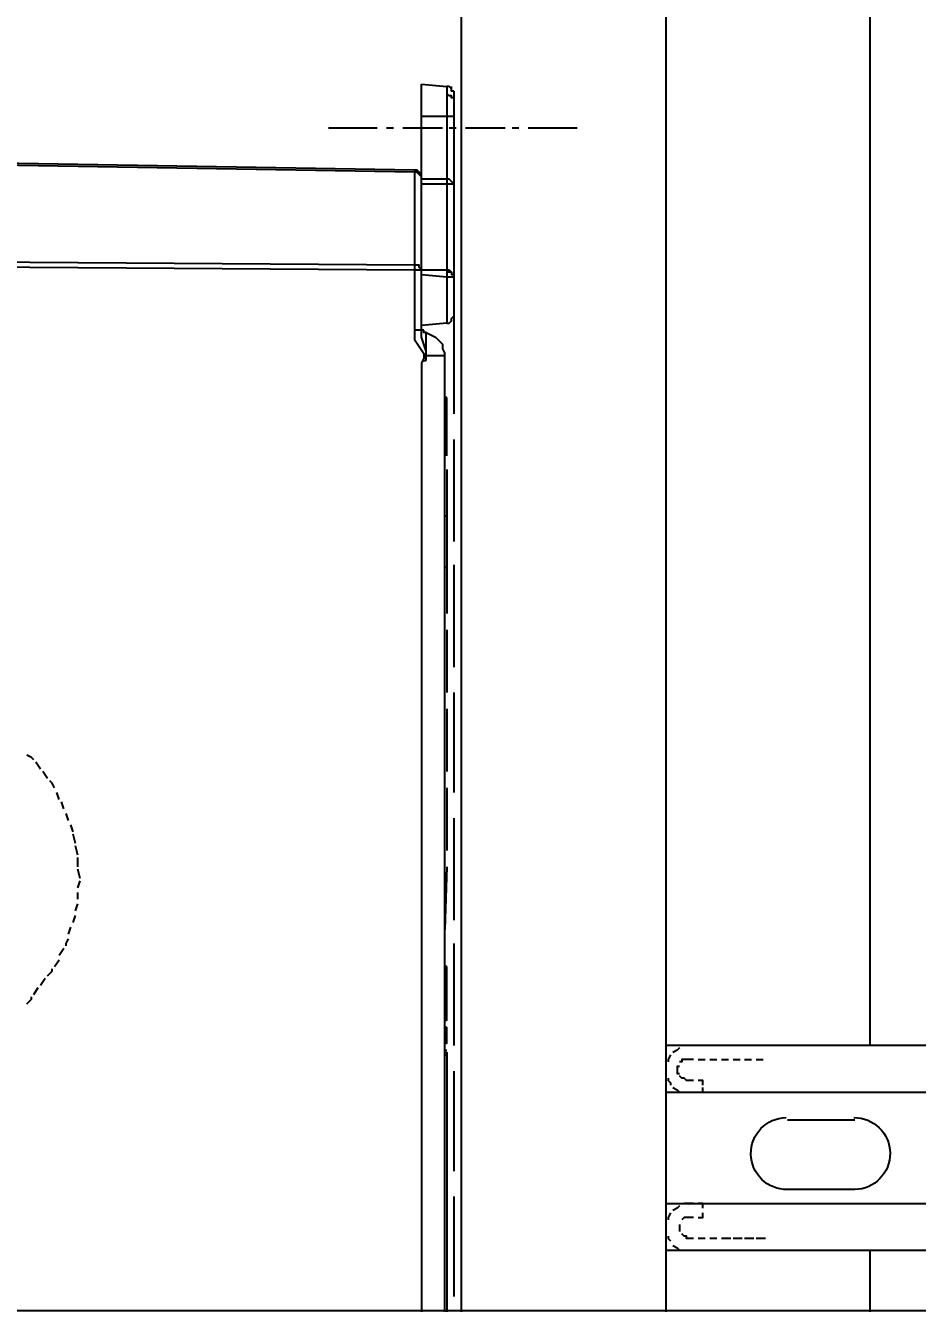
# Model space of a CAD drawing. Header units: feet. Extents: x -18 to 2540, y -48 to 1440.
# Drawn here: x 2062.596 to 2063.62, y 1385.548 to 1387.016 of the extents above; entities that cross this region are included whole.
import ezdxf
from ezdxf.enums import TextEntityAlignment as Align

# ---------------------------------------------------------------- set-up
doc = ezdxf.new("R2018")
doc.units = ezdxf.units.FT
doc.header["$MEASUREMENT"] = 0
for name, color, linetype in [('G-ANNO-TEXT', 1, 'Continuous'), ('PDF8_LP_OBJ-Hidden', 7, 'Continuous'), ('PDF8_LP_OBJ-Misc', 7, 'Continuous')]:
    doc.layers.add(name, color=color, linetype=linetype)
doc.styles.add('NEI-A', font='arial.ttf')

# ---------------------------------------------------------------- blocks, each defined once
blk = doc.blocks.new('DETAIL_TITLE')
at = {"style": 'NEI-A', "flags": 8}
blk.add_attdef('#', text='', height=0.25, dxfattribs=at).set_placement((0.5922, -0.5109), align=Align.MIDDLE_CENTER)
at = {"lineweight": 30, "flags": 104}
blk.add_attdef('DETAIL_TITLE', text='', height=0.25, dxfattribs=at).set_placement((0.9099, -0.52514), align=Align.BOTTOM_LEFT)
at = {"style": 'NEI-A'}
for tag, p in [('SCALE:', (0.93865, -0.73792)), ('1"_=_', (1.5474, -0.73792))]:
    blk.add_attdef(tag, text='', height=0.1094, dxfattribs=at).set_placement(p, align=Align.BOTTOM_LEFT)

msp = doc.modelspace()

# ---------------------------------------------------------------- linework, layer by layer
at = {"layer": 'PDF8_LP_OBJ-Hidden', "lineweight": 25}
for points in [[(2062.605249, 1386.172502), (2062.602582, 1386.175169), (2062.597248, 1386.177837)], [(2062.61325, 1386.161834), (2062.607916, 1386.169835)], [(2062.621252, 1386.151165), (2062.615918, 1386.159166)], [(2062.629253, 1386.140496), (2062.626586, 1386.145831), (2062.623919, 1386.148498)], [(2062.634588, 1386.12716), (2062.631921, 1386.135162)], [(2062.639922, 1386.116492), (2062.637255, 1386.124493)], [(2062.645256, 1386.103156), (2062.642589, 1386.111157)], [(2062.650591, 1386.08982), (2062.647924, 1386.097822)], [(2062.653258, 1386.076484), (2062.650591, 1386.087153)], [(2062.655925, 1386.063149), (2062.653258, 1386.073817)], [(2062.655925, 1386.049813), (2062.655925, 1386.060481)], [(2062.658592, 1386.036477), (2062.655925, 1386.047146)], [(2062.655925, 1386.025808), (2062.658592, 1386.03381)], [(2062.655925, 1386.012472), (2062.655925, 1386.020474)], [(2062.653258, 1385.999137), (2062.655925, 1386.007138)], [(2062.650591, 1385.985801), (2062.653258, 1385.993802)], [(2062.645256, 1385.972465), (2062.647924, 1385.980467)], [(2062.634588, 1385.948461), (2062.639922, 1385.956462)], [(2062.642589, 1385.959129), (2062.642589, 1385.961796), (2062.645256, 1385.967131)], [(2062.629253, 1385.935125), (2062.634588, 1385.943126)], [(2062.621252, 1385.924456), (2062.626586, 1385.92979), (2062.626586, 1385.932458)], [(2062.61325, 1385.913787), (2062.618585, 1385.921789)], [(2062.597248, 1385.89245), (2062.602582, 1385.897784), (2062.602582, 1385.900452)], [(2062.605249, 1385.903119), (2062.610583, 1385.91112)], [(2063.347233, 1385.841774), (2063.344566, 1385.839107), (2063.339231, 1385.83644)], [(2063.365903, 1385.844441), (2063.352567, 1385.844441)], [(2063.379239, 1385.844441), (2063.371237, 1385.844441)], [(2063.392575, 1385.844441), (2063.384573, 1385.844441)], [(2063.40591, 1385.844441), (2063.397909, 1385.844441)], [(2063.419246, 1385.844441), (2063.411245, 1385.844441)], [(2063.432582, 1385.844441), (2063.424581, 1385.844441)], [(2063.336564, 1385.833773), (2063.333897, 1385.828438), (2063.333897, 1385.825771)], [(2063.363236, 1385.828438), (2063.3499, 1385.828438), (2063.3499, 1385.825771), (2063.347233, 1385.825771)], [(2063.36857, 1385.828438), (2063.376572, 1385.828438)], [(2063.381906, 1385.828438), (2063.389907, 1385.828438)], [(2063.395242, 1385.828438), (2063.403243, 1385.828438)], [(2063.408578, 1385.828438), (2063.416579, 1385.828438)], [(2063.421913, 1385.828438), (2063.429915, 1385.828438)], [(2063.435249, 1385.828438), (2063.443251, 1385.828438)], [(2063.33123, 1385.820437), (2063.33123, 1385.812435)], [(2063.347233, 1385.820437), (2063.344566, 1385.820437), (2063.344566, 1385.812435), (2063.347233, 1385.812435)], [(2063.363236, 1385.804434), (2063.355234, 1385.804434), (2063.352567, 1385.807101), (2063.3499, 1385.807101), (2063.347233, 1385.809768)], [(2063.333897, 1385.807101), (2063.333897, 1385.804434), (2063.336564, 1385.801767), (2063.336564, 1385.799099)], [(2063.339231, 1385.796432), (2063.344566, 1385.793765), (2063.347233, 1385.791098)], [(2063.373904, 1385.799099), (2063.373904, 1385.804434), (2063.36857, 1385.804434)], [(2063.36857, 1385.791098), (2063.373904, 1385.791098), (2063.373904, 1385.796432)], [(2063.352567, 1385.791098), (2063.363236, 1385.791098)], [(2063.363236, 1385.663074), (2063.352567, 1385.663074)], [(2063.373904, 1385.65774), (2063.373904, 1385.663074), (2063.36857, 1385.663074)], [(2063.336564, 1385.652405), (2063.333897, 1385.647071), (2063.333897, 1385.644404)], [(2063.347233, 1385.660407), (2063.344566, 1385.65774), (2063.339231, 1385.655073)], [(2063.36857, 1385.647071), (2063.373904, 1385.647071), (2063.373904, 1385.652405)], [(2063.33123, 1385.63907), (2063.33123, 1385.631068)], [(2063.347233, 1385.63907), (2063.347233, 1385.631068)], [(2063.363236, 1385.647071), (2063.352567, 1385.647071), (2063.3499, 1385.644404)], [(2063.333897, 1385.625734), (2063.333897, 1385.623067), (2063.336564, 1385.620399)], [(2063.363236, 1385.623067), (2063.355234, 1385.623067), (2063.355234, 1385.625734), (2063.352567, 1385.625734), (2063.3499, 1385.628401)], [(2063.376572, 1385.623067), (2063.36857, 1385.623067)], [(2063.389907, 1385.623067), (2063.381906, 1385.623067)], [(2063.40591, 1385.623067), (2063.395242, 1385.623067)], [(2063.419246, 1385.623067), (2063.408578, 1385.623067)], [(2063.432582, 1385.623067), (2063.421913, 1385.623067)], [(2063.445918, 1385.623067), (2063.435249, 1385.623067)], [(2063.339231, 1385.615065), (2063.344566, 1385.612398), (2063.347233, 1385.609731)], [(2063.352567, 1385.609731), (2063.365903, 1385.609731)], [(2063.371237, 1385.609731), (2063.379239, 1385.609731)], [(2063.384573, 1385.609731), (2063.392575, 1385.609731)], [(2063.397909, 1385.609731), (2063.40591, 1385.609731)], [(2063.411245, 1385.609731), (2063.419246, 1385.609731)], [(2063.424581, 1385.609731), (2063.432582, 1385.609731)]]:
    msp.add_lwpolyline(points, dxfattribs=at)
at = {"layer": 'PDF8_LP_OBJ-Misc', "lineweight": 25}
for p, q in [((2063.088006, 1386.940645), (2063.088006, 1386.56991)), ((2063.053332, 1386.665927), (2063.042664, 1386.665927)), ((2063.056, 1386.631254), (2063.056, 1386.66326)), ((2063.080004, 1386.505898), (2063.080004, 1386.340534)), ((2066.977242, 1385.844441), (2063.33123, 1385.844441))]:
    msp.add_line(p, q, dxfattribs=at)
for points in [[(2063.33123, 1388.74098), (2063.33123, 1381.032879), (2063.09652, 1381.032879), (2063.09652, 1388.74098), (2070.807288, 1388.74098)], [(2063.56594, 1385.844441), (2063.56594, 1388.74098)], [(2063.056, 1386.641923), (2063.050665, 1386.657926), (2063.050665, 1386.948647)], [(2063.050665, 1386.948647), (2063.080004, 1386.94598), (2063.080004, 1386.673929), (2063.082671, 1386.673929), (2063.085338, 1386.676596), (2063.085338, 1386.679263), (2063.088006, 1386.68193)], [(2063.085338, 1386.943312), (2063.082671, 1386.94598), (2063.080004, 1386.94598)], [(2063.088006, 1386.940645), (2063.085338, 1386.940645), (2063.085338, 1386.94598)], [(2063.088006, 1386.932644), (2063.085338, 1386.932644), (2063.085338, 1386.935311), (2063.082671, 1386.935311), (2063.080004, 1386.937978)], [(2063.088006, 1386.911306), (2063.050665, 1386.911306)], [(2062.999989, 1386.897971), (2062.943979, 1386.897971)], [(2063.018659, 1386.897971), (2063.010658, 1386.897971)], [(2063.07467, 1386.897971), (2063.029328, 1386.897971)], [(2063.090673, 1386.897971), (2063.082671, 1386.897971)], [(2063.146683, 1386.897971), (2063.101341, 1386.897971)], [(2063.162686, 1386.897971), (2063.154685, 1386.897971)], [(2063.229365, 1386.897971), (2063.173355, 1386.897971)], [(2062.242515, 1386.863297), (2062.269186, 1386.863297), (2063.042664, 1386.849962), (2063.045331, 1386.849962), (2063.047998, 1386.847294), (2063.047998, 1386.844627), (2063.050665, 1386.844627)], [(2063.050665, 1386.84196), (2063.047998, 1386.844627), (2063.045331, 1386.847294), (2063.042664, 1386.847294), (2062.269186, 1386.86063), (2062.266519, 1386.86063), (2062.263852, 1386.857963), (2062.261185, 1386.857963)], [(2063.050665, 1386.735274), (2063.047998, 1386.737941), (2063.047998, 1386.740608), (2063.042664, 1386.740608), (2062.269186, 1386.745942), (2062.266519, 1386.748609), (2062.263852, 1386.751277), (2062.261185, 1386.759278), (2062.261185, 1386.857963)], [(2063.042664, 1386.849962), (2063.042664, 1386.655259), (2063.047998, 1386.647257), (2063.053332, 1386.639256), (2063.053332, 1386.633921), (2063.050665, 1386.628587), (2063.053332, 1386.631254), (2063.056, 1386.631254)], [(2063.050665, 1386.833959), (2063.088006, 1386.833959), (2063.085338, 1386.836626), (2063.082671, 1386.839293), (2063.050665, 1386.839293)], [(2062.269186, 1386.740608), (2063.042664, 1386.735274), (2063.082671, 1386.735274)], [(2063.082671, 1386.735274), (2063.085338, 1386.732606), (2063.085338, 1386.729939), (2063.088006, 1386.729939)], [(2063.050665, 1386.729939), (2063.080004, 1386.727272), (2063.088006, 1386.727272)], [(2063.085338, 1386.732606), (2063.080004, 1386.732606)], [(2063.080004, 1386.673929), (2063.050665, 1386.671262)], [(2063.056, 1386.66326), (2063.053332, 1386.66326), (2063.053332, 1386.665927)], [(2063.056, 1386.66326), (2063.066668, 1386.657926), (2063.072003, 1386.652592), (2063.07467, 1386.649924), (2063.07467, 1386.64459), (2063.077337, 1386.639256)], [(2063.056, 1384.99895), (2063.066668, 1385.001618), (2063.072003, 1385.009619), (2063.07467, 1385.012286), (2063.07467, 1385.017621), (2063.077337, 1385.020288), (2063.077337, 1386.639256)], [(2063.077337, 1386.636589), (2063.056, 1386.636589)], [(2063.050665, 1386.628587), (2063.050665, 1385.030956)], [(2063.080004, 1386.58858), (2063.077337, 1386.58858)], [(2063.080004, 1386.521901), (2063.080004, 1386.58858)], [(2063.077337, 1386.561908), (2063.080004, 1386.561908)], [(2063.088006, 1386.540571), (2063.088006, 1386.423216)], [(2063.080004, 1386.452554), (2063.077337, 1386.452554)], [(2063.088006, 1386.396544), (2063.088006, 1386.279189)], [(2063.077337, 1386.393877), (2063.080004, 1386.393877)], [(2063.080004, 1386.321863), (2063.080004, 1386.24985)], [(2063.088006, 1386.24985), (2063.088006, 1386.135162)], [(2063.080004, 1386.23118), (2063.080004, 1386.159166)], [(2063.080004, 1386.140496), (2063.080004, 1386.068483)], [(2063.088006, 1386.105823), (2063.088006, 1385.988468)], [(2063.080004, 1386.049813), (2063.077337, 1385.977799)], [(2063.088006, 1385.961796), (2063.088006, 1385.844441)], [(2063.077337, 1385.87378), (2063.080004, 1385.87378), (2063.080004, 1385.935125)], [(2063.080004, 1385.935125), (2063.077337, 1385.935125)], [(2063.080004, 1385.913787), (2063.077337, 1385.913787)], [(2063.077337, 1385.900452), (2063.080004, 1385.900452)], [(2063.080004, 1385.889783), (2063.077337, 1385.889783)], [(2063.077337, 1385.887116), (2063.080004, 1385.887116)], [(2063.077337, 1385.884449), (2063.080004, 1385.884449)], [(2063.080004, 1385.881781), (2063.077337, 1385.881781)], [(2063.077337, 1385.847108), (2063.080004, 1385.847108), (2063.080004, 1385.865778)], [(2063.077337, 1385.865778), (2063.080004, 1385.865778)], [(2063.080004, 1385.860444), (2063.077337, 1385.860444)], [(2063.080004, 1385.85511), (2063.077337, 1385.85511)], [(2063.077337, 1385.852443), (2063.080004, 1385.852443)], [(2063.077337, 1385.849776), (2063.080004, 1385.849776)], [(2063.077337, 1385.839107), (2063.080004, 1385.839107)], [(2063.077337, 1385.83644), (2063.080004, 1385.83644), (2063.080004, 1385.054961), (2063.077337, 1385.054961)], [(2063.077337, 1385.833773), (2063.080004, 1385.833773)], [(2063.088006, 1385.815102), (2063.088006, 1385.700414)], [(2063.33123, 1385.791098), (2066.977242, 1385.791098)], [(2063.471038, 1385.759198), (2063.548386, 1385.759198)], [(2063.088006, 1385.671076), (2063.088006, 1385.556388)], [(2063.33123, 1385.663074), (2066.977242, 1385.663074)], [(2063.33123, 1385.609731), (2066.977242, 1385.609731)], [(2063.56594, 1382.947902), (2063.56594, 1385.609731)]]:
    msp.add_lwpolyline(points, dxfattribs=at)
msp.add_lwpolyline([(2063.547203, 1385.761865, -0.99636306), (2063.548386, 1385.679183), (2063.471038, 1385.679183, -0.99636306), (2063.469554, 1385.761865)], format="xyb", dxfattribs=at)

# ---------------------------------------------------------------- block references
at = {"layer": 'G-ANNO-TEXT'}
ref = msp.add_blockref('DETAIL_TITLE', (2007.117623, 1398.740013), dxfattribs=dict(at, xscale=2.26283738676726, yscale=2.26283738676726, zscale=2.26283738676726))
lines = msp.add_mtext('{\\LSCADA RACK DETAIL (PLAN VIEW)}', dxfattribs={"layer": '0', "insert": (2009.176571, 1398.230562), "char_height": 10.57518883, "attachment_point": 1})
ref.add_attrib('DETAIL_TITLE', '', (2009.176571, 1398.230562)).embed_mtext(lines)

doc.saveas('drawing.dxf')
